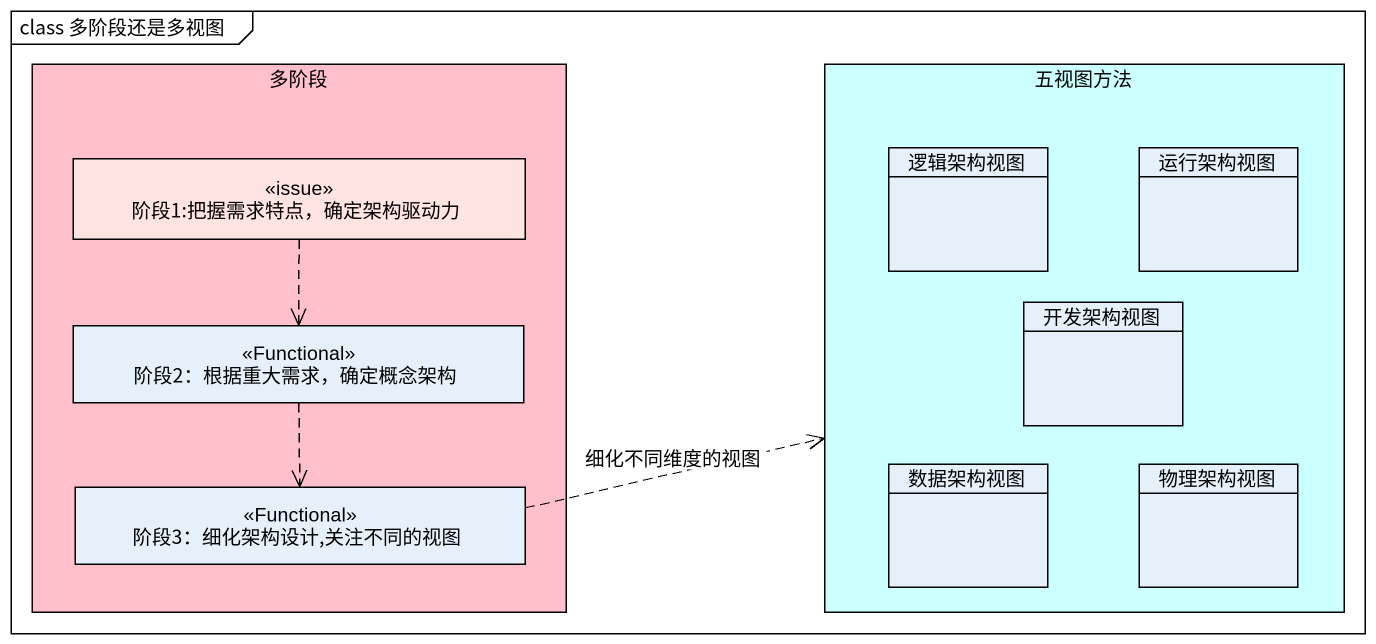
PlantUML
@startuml
mainframe class 多阶段还是多视图
hide circle
hide empty members
rectangle 多阶段 #FFC0CB {
  class "阶段1:把握需求特点，确定架构驱动力" as 阶段1_把握需求特点_确定架构驱动力 <<issue>> #FFE4E1
  class "阶段2：根据重大需求，确定概念架构" as 阶段2_根据重大需求_确定概念架构 <<Functional>>
  class "阶段3：细化架构设计,关注不同的视图" as 阶段3_细化架构设计_关注不同的视图 <<Functional>>
}
rectangle 五视图方法 #CCFFFF {
  class 逻辑架构视图
  class 运行架构视图
  class 开发架构视图
  class 数据架构视图
  class 物理架构视图
}
阶段1_把握需求特点_确定架构驱动力 ..> 阶段2_根据重大需求_确定概念架构
阶段2_根据重大需求_确定概念架构 ..> 阶段3_细化架构设计_关注不同的视图
阶段3_细化架构设计_关注不同的视图 .right.> 五视图方法 : 细化不同维度的视图
@enduml
